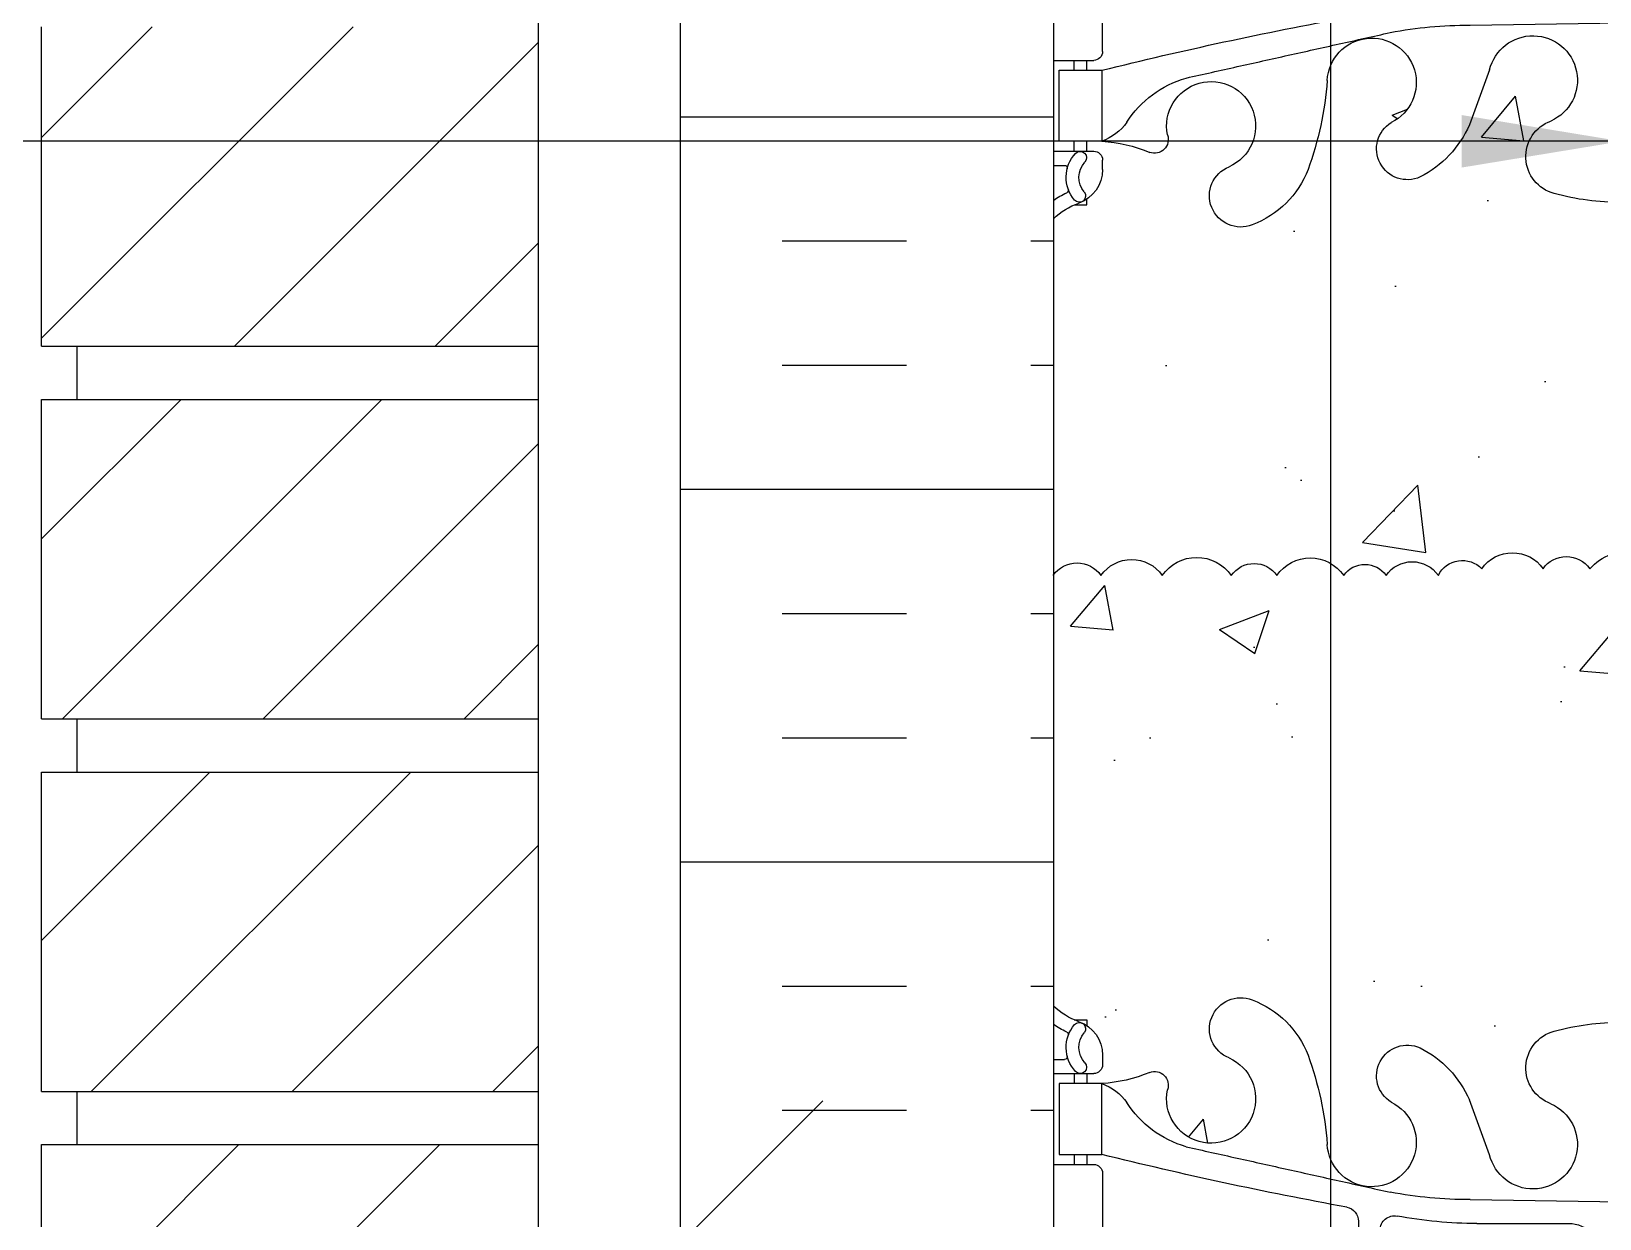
# Model space of a CAD drawing. Header units: inches. Extents: x 13.9 to 66.4, y 33.9 to 117.1.
# Drawn here: x 32.72 to 43.76, y 84.83 to 93.2 of the extents above; entities that cross this region are included whole.
import ezdxf

# ---------------------------------------------------------------- set-up
doc = ezdxf.new("R2010")
doc.units = ezdxf.units.IN
doc.header["$MEASUREMENT"] = 0
for name, color, linetype in [('HATCH', 12, 'Continuous'), ('line25', 2, 'Continuous'), ('LINE3', 3, 'Continuous'), ('LINE50', 5, 'Continuous'), ('LINE9', 9, 'Continuous'), ('TEXT', 4, 'Continuous'), ('Web_Edge', 9, 'Continuous')]:
    doc.layers.add(name, color=color, linetype=linetype)
doc.styles.add('DIM', font='romans.shx', dxfattribs={"width": 0.7})
doc.dimstyles.new('ext_12', dxfattribs={"dimscale": 12, "dimtxt": 0.09375, "dimasz": 0.09375, "dimexe": 0.09375, "dimexo": 0.0625, "dimgap": 0.0625, "dimtad": 1, "dimdec": 1, "dimzin": 3, "dimdsep": 46, "dimlunit": 4, "dimtxsty": 'DIM', "dimcen": 0.09, "dimdle": 0.09375, "dimclrt": 4, "dimadec": 0, "dimazin": 0, "dimtfac": 1, "dimtdec": 1, "dimtmove": 2, "dimatfit": 3, "dimfxl": 0, "dimfrac": 2, "dimtolj": 1, "dimtzin": 0, "dimarcsym": 0})
pattern_1 = [(50, (0, 0), (3.586300913003767, -0.3137606749129755), [0.375, -4.125]), (355, (0, 0), (-0.693756668065, 3.760960668500059), [0.3, -3.3]), (100.4514, (0.2988584, -0.0261467), (2.892546908570108, 3.447197710304768), [0.31870095, -3.50571056]), (46.18420000000001, (0, 1), (5.336205243128222, -0.8275950716450904), [0.5625, -6.1875]), (96.6356, (0.444683725, 0.931033465), (4.673313527743517, 4.870589354502209), [0.47805144, -5.258565]), (351.1842, (0, 1), (4.673309725668136, 4.870593004626623), [0.45, -4.95]), (21, (0.5, 0.75), (2.984535260592308, -2.013094453326694), [0.375, -4.125]), (326.0000000000001, (0.5, 0.75), (1.216576659607909, 3.625750225234265), [0.3, -3.3]), (71.4514, (0.748711165, 0.58224197), (4.20111314290745, 1.612652483549762), [0.31870095, -3.50571056]), (37.50000000000001, (0, 0), (0.06079927658645334, 1.664469269156557), [0, -3.26, 0, -3.35, 0, -3.3125]), (7.499999999999999, (0, 0), (1.315347687210743, 1.972058559411801), [0, -1.91, 0, -3.185, 0, -1.2625]), (327.5, (-1.115, 0), (2.669112180862045, -0.112774358671899), [0, -1.25, 0, -3.9, 0, -5.175]), (317.5, (-1.615, 0), (2.915930846711931, 0.5005249116615882), [0, -1.625, 0, -2.59, 0, -3.675])]

# ---------------------------------------------------------------- blocks, each defined once
blk = doc.blocks.new('8 web')
at = {"layer": 'Web_Edge'}
for p, q in [((-3.853997003140194, 6.86827952785336), (-3.763997003139593, 6.868279527860238)), ((-3.763997003139593, 6.868279527860238), (-3.763997003136865, 6.826553467936094)), ((3.853997003141103, 6.86827952785336), (3.763997003140503, 6.868279527860238)), ((3.763997003140503, 6.868279527860238), (3.763997003137774, 6.826553467936094)), ((-4, 6.589430316153141), (-3.922121466731369, 6.589430316153255)), ((-3.653997003120821, 6.619430316172213), (-3.653997003117183, 6.551930316156017)), ((3.653997003121731, 6.619430316172213), (3.653997003118093, 6.551930316156017)), ((4.000000000000909, 6.589430316153141), (3.922121466732278, 6.589430316153255)), ((-4, 6.489430316153232), (-3.716497003117183, 6.489430316153175)), ((-3.853997003140194, 6.489430316153118), (-3.853997003140194, 6.419430316153182)), ((-3.763997003115037, 6.489430316153118), (-3.763997003110489, 6.419430316153182)), ((4.000000000000909, 6.489430316153232), (3.716497003118093, 6.489430316153175)), ((3.763997003115946, 6.489430316153118), (3.763997003111399, 6.419430316153182)), ((3.853997003141103, 6.489430316153118), (3.853997003141103, 6.419430316153182)), ((-0.9287872035524742, 5.917309984377482), (-1.071425045731758, 6.304154840108026)), ((0.9287872035533837, 5.917309984377482), (1.071425045732667, 6.304154840108026)), ((-3.853997003140194, 5.919430316153182), (-3.853997003140194, 5.849430316153246)), ((-3.763997003076838, 5.919430316153182), (-3.763997003072291, 5.849430316153303)), ((3.763997003077748, 5.919430316153182), (3.7639970030732, 5.849430316153303)), ((3.853997003141103, 5.919430316153182), (3.853997003141103, 5.849430316153246)), ((-4, 5.849430316153189), (-3.716497003117183, 5.849430316153303)), ((-3.653997003117183, 5.786930316153303), (-3.653997003117183, 5.251930316153278)), ((3.653997003118093, 5.786930316153303), (3.653997003118093, 5.251930316153278)), ((4.000000000000909, 5.849430316153189), (3.716497003118093, 5.849430316153303)), ((-1.066614961534469, 5.601262886436416), (7.096747594914632e-06, 5.585510282198129)), ((1.066614961535379, 5.601262886436416), (-7.09674668541993e-06, 5.585510282198129)), ((-1.851942903252166, 5.449504996249573), (-1.851942903253075, 5.064741179432531)), ((-1.019280473763047, 5.433378599095079), (-0.3723991529905106, 5.433378599095079)), ((1.019280473763956, 5.433378599095079), (0.3723991529914201, 5.433378599095079)), ((1.851942903253075, 5.449504996249573), (1.851942903253985, 5.064741179432531)), ((-1.699442903252475, 5.387449452432975), (-1.699442903252475, 5.064741202313598)), ((1.699442903253384, 5.387449452432975), (1.699442903253384, 5.064741202313598)), ((-4, 5.189430316153221), (-3.716497003117183, 5.189430316153278)), ((-3.853997003140648, 5.189430316153334), (-3.853997003140648, 5.119430316153341)), ((-3.763997003029544, 5.189430316153278), (-3.763997003024997, 5.119430316153341)), ((4.000000000000909, 5.189430316153221), (3.716497003118093, 5.189430316153278)), ((3.763997003030454, 5.189430316153278), (3.763997003025906, 5.119430316153341)), ((3.853997003141558, 5.189430316153334), (3.853997003141558, 5.119430316153341)), ((-3.106272903252375, 4.963960282198059), (-1.951875255857885, 4.964741202313519)), ((-1.599442903252566, 4.964741202313576), (-0.3723991529905106, 4.964741202313519)), ((1.599442903253475, 4.964741202313576), (0.3723991529914201, 4.964741202313519)), ((3.106272903253284, 4.963960282198059), (1.951875255858795, 4.964741202313519)), ((-3.106272903252375, 4.77490035010851), (-1.951875255857885, 4.77411942999305)), ((-1.599442903252566, 4.774119429992993), (-0.3723991529905106, 4.77411942999305)), ((1.599442903253475, 4.774119429992993), (0.3723991529914201, 4.77411942999305)), ((3.106272903253284, 4.77490035010851), (1.951875255858795, 4.77411942999305)), ((-1.851942903252166, 4.289355636056996), (-1.851942903253075, 4.674119452874038)), ((-1.699442903252475, 4.351411179873594), (-1.699442903252475, 4.67411942999297)), ((1.699442903253384, 4.351411179873594), (1.699442903253384, 4.67411942999297)), ((1.851942903253075, 4.289355636056996), (1.851942903253985, 4.674119452874038)), ((-4, 4.549430316153348), (-3.716497003117183, 4.549430316153291)), ((-3.853997003140648, 4.549430316153234), (-3.853997003140648, 4.619430316153228)), ((-3.763997003029544, 4.549430316153291), (-3.763997003024997, 4.619430316153228)), ((4.000000000000909, 4.549430316153348), (3.716497003118093, 4.549430316153291)), ((3.763997003030454, 4.549430316153291), (3.763997003025906, 4.619430316153228)), ((3.853997003141558, 4.549430316153234), (3.853997003141558, 4.619430316153228)), ((-3.653997003117183, 3.951930316153266), (-3.653997003117183, 4.486930316153291)), ((3.653997003118093, 3.951930316153266), (3.653997003118093, 4.486930316153291)), ((-1.019280473763047, 4.30548203321149), (-0.3723991529905106, 4.30548203321149)), ((1.019280473763956, 4.30548203321149), (0.3723991529914201, 4.30548203321149)), ((-1.066614961534469, 4.137597745870153), (7.096747594914632e-06, 4.15335035010844)), ((1.066614961535379, 4.137597745870153), (-7.09674668541993e-06, 4.15335035010844)), ((-4, 3.88943031615338), (-3.716497003117183, 3.889430316153266)), ((-3.853997003140194, 3.819430316153387), (-3.853997003140194, 3.889430316153323)), ((-3.763997003076838, 3.819430316153387), (-3.763997003072291, 3.889430316153266)), ((4.000000000000909, 3.88943031615338), (3.716497003118093, 3.889430316153266)), ((3.763997003077748, 3.819430316153387), (3.7639970030732, 3.889430316153266)), ((3.853997003141103, 3.819430316153387), (3.853997003141103, 3.889430316153323)), ((-0.9287872035524742, 3.821550647929087), (-1.071425045731758, 3.434705792198542)), ((0.9287872035533837, 3.821550647929087), (1.071425045732667, 3.434705792198542)), ((-3.853997003140194, 3.24943031615345), (-3.853997003140194, 3.319430316153387)), ((-3.763997003115037, 3.24943031615345), (-3.763997003110489, 3.319430316153387)), ((3.763997003115946, 3.24943031615345), (3.763997003111399, 3.319430316153387)), ((3.853997003141103, 3.24943031615345), (3.853997003141103, 3.319430316153387)), ((-4, 3.249430316153337), (-3.716497003117183, 3.249430316153394)), ((4.000000000000909, 3.249430316153337), (3.716497003118093, 3.249430316153394)), ((-4, 3.149430316153428), (-3.922121466731369, 3.149430316153314)), ((-3.653997003120821, 3.119430316134356), (-3.653997003117183, 3.186930316150551)), ((3.653997003121731, 3.119430316134356), (3.653997003118093, 3.186930316150551)), ((4.000000000000909, 3.149430316153428), (3.922121466732278, 3.149430316153314)), ((-3.763997003139593, 2.87058110444633), (-3.763997003136865, 2.912307164370475)), ((3.763997003140503, 2.87058110444633), (3.763997003137774, 2.912307164370475)), ((-3.853997003140194, 2.870581104453208), (-3.763997003139593, 2.87058110444633)), ((3.853997003141103, 2.870581104453208), (3.763997003140503, 2.87058110444633)), ((-3.853997003140194, -2.870581104453095), (-3.763997003139593, -2.870581104446217)), ((-3.763997003139593, -2.870581104446217), (-3.763997003136865, -2.912307164370361)), ((3.853997003141103, -2.870581104453095), (3.763997003140503, -2.870581104446217)), ((3.763997003140503, -2.870581104446217), (3.763997003137774, -2.912307164370361)), ((-4, -3.149430316153314), (-3.922121466731369, -3.1494303161532)), ((-3.653997003120821, -3.119430316134242), (-3.653997003117183, -3.186930316150438)), ((3.653997003121731, -3.119430316134242), (3.653997003118093, -3.186930316150438)), ((4.000000000000909, -3.149430316153314), (3.922121466732278, -3.1494303161532)), ((-4, -3.249430316153223), (-3.716497003117183, -3.24943031615328)), ((-3.853997003140194, -3.249430316153337), (-3.853997003140194, -3.319430316153273)), ((-3.763997003115037, -3.249430316153337), (-3.763997003110489, -3.319430316153273)), ((4.000000000000909, -3.249430316153223), (3.716497003118093, -3.24943031615328)), ((3.763997003115946, -3.249430316153337), (3.763997003111399, -3.319430316153273)), ((3.853997003141103, -3.249430316153337), (3.853997003141103, -3.319430316153273)), ((-0.9287872035524742, -3.821550647928973), (-1.071425045731758, -3.434705792198429)), ((0.9287872035533837, -3.821550647928973), (1.071425045732667, -3.434705792198429)), ((-3.853997003140194, -3.819430316153273), (-3.853997003140194, -3.889430316153209)), ((-3.763997003076838, -3.819430316153273), (-3.763997003072291, -3.889430316153152)), ((3.763997003077748, -3.819430316153273), (3.7639970030732, -3.889430316153152)), ((3.853997003141103, -3.819430316153273), (3.853997003141103, -3.889430316153209)), ((-4, -3.889430316153266), (-3.716497003117183, -3.889430316153152)), ((-3.653997003117183, -3.951930316153152), (-3.653997003117183, -4.486930316153178)), ((3.653997003118093, -3.951930316153152), (3.653997003118093, -4.486930316153178)), ((4.000000000000909, -3.889430316153266), (3.716497003118093, -3.889430316153152)), ((-1.066614961534469, -4.137597745870039), (7.096747594914632e-06, -4.153350350108326)), ((1.066614961535379, -4.137597745870039), (-7.09674668541993e-06, -4.153350350108326)), ((-1.851942903252166, -4.289355636056882), (-1.851942903253075, -4.674119452873924)), ((-1.019280473763047, -4.305482033211376), (-0.3723991529905106, -4.305482033211376)), ((1.019280473763956, -4.305482033211376), (0.3723991529914201, -4.305482033211376)), ((1.851942903253075, -4.289355636056882), (1.851942903253985, -4.674119452873924)), ((-1.699442903252475, -4.35141117987348), (-1.699442903252475, -4.674119429992857)), ((1.699442903253384, -4.35141117987348), (1.699442903253384, -4.674119429992857)), ((-4, -4.549430316153234), (-3.716497003117183, -4.549430316153178)), ((-3.853997003140648, -4.549430316153121), (-3.853997003140648, -4.619430316153114)), ((-3.763997003029544, -4.549430316153178), (-3.763997003024997, -4.619430316153114)), ((4.000000000000909, -4.549430316153234), (3.716497003118093, -4.549430316153178)), ((3.763997003030454, -4.549430316153178), (3.763997003025906, -4.619430316153114)), ((3.853997003141558, -4.549430316153121), (3.853997003141558, -4.619430316153114)), ((-3.106272903252375, -4.774900350108396), (-1.951875255857885, -4.774119429992936)), ((-1.599442903252566, -4.774119429992879), (-0.3723991529905106, -4.774119429992936)), ((1.599442903253475, -4.774119429992879), (0.3723991529914201, -4.774119429992936)), ((3.106272903253284, -4.774900350108396), (1.951875255858795, -4.774119429992936)), ((-3.106272903252375, -4.963960282197945), (-1.951875255857885, -4.964741202313405)), ((-1.599442903252566, -4.964741202313462), (-0.3723991529905106, -4.964741202313405)), ((1.599442903253475, -4.964741202313462), (0.3723991529914201, -4.964741202313405)), ((3.106272903253284, -4.963960282197945), (1.951875255858795, -4.964741202313405)), ((-1.851942903252166, -5.449504996249459), (-1.851942903253075, -5.064741179432417)), ((-1.699442903252475, -5.387449452432861), (-1.699442903252475, -5.064741202313485)), ((1.699442903253384, -5.387449452432861), (1.699442903253384, -5.064741202313485)), ((1.851942903253075, -5.449504996249459), (1.851942903253985, -5.064741179432417)), ((-4, -5.189430316153107), (-3.716497003117183, -5.189430316153164)), ((-3.853997003140648, -5.189430316153221), (-3.853997003140648, -5.119430316153228)), ((-3.763997003029544, -5.189430316153164), (-3.763997003024997, -5.119430316153228)), ((4.000000000000909, -5.189430316153107), (3.716497003118093, -5.189430316153164)), ((3.763997003030454, -5.189430316153164), (3.763997003025906, -5.119430316153228)), ((3.853997003141558, -5.189430316153221), (3.853997003141558, -5.119430316153228)), ((-3.653997003117183, -5.786930316153189), (-3.653997003117183, -5.251930316153164)), ((3.653997003118093, -5.786930316153189), (3.653997003118093, -5.251930316153164)), ((-1.019280473763047, -5.433378599094965), (-0.3723991529905106, -5.433378599094965)), ((1.019280473763956, -5.433378599094965), (0.3723991529914201, -5.433378599094965)), ((-1.066614961534469, -5.601262886436302), (7.096747594914632e-06, -5.585510282198015)), ((1.066614961535379, -5.601262886436302), (-7.09674668541993e-06, -5.585510282198015)), ((-4, -5.849430316153075), (-3.716497003117183, -5.849430316153189)), ((-3.853997003140194, -5.919430316153068), (-3.853997003140194, -5.849430316153132)), ((-3.763997003076838, -5.919430316153068), (-3.763997003072291, -5.849430316153189)), ((4.000000000000909, -5.849430316153075), (3.716497003118093, -5.849430316153189)), ((3.763997003077748, -5.919430316153068), (3.7639970030732, -5.849430316153189)), ((3.853997003141103, -5.919430316153068), (3.853997003141103, -5.849430316153132)), ((-0.9287872035524742, -5.917309984377368), (-1.071425045731758, -6.304154840107913)), ((0.9287872035533837, -5.917309984377368), (1.071425045732667, -6.304154840107913)), ((-4, -6.489430316153118), (-3.716497003117183, -6.489430316153062)), ((-3.853997003140194, -6.489430316153005), (-3.853997003140194, -6.419430316153068)), ((-3.763997003115037, -6.489430316153005), (-3.763997003110489, -6.419430316153068)), ((4.000000000000909, -6.489430316153118), (3.716497003118093, -6.489430316153062)), ((3.763997003115946, -6.489430316153005), (3.763997003111399, -6.419430316153068)), ((3.853997003141103, -6.489430316153005), (3.853997003141103, -6.419430316153068)), ((-4, -6.589430316153027), (-3.922121466731369, -6.589430316153141)), ((-3.653997003120821, -6.6194303161721), (-3.653997003117183, -6.551930316155904)), ((3.653997003121731, -6.6194303161721), (3.653997003118093, -6.551930316155904)), ((4.000000000000909, -6.589430316153027), (3.922121466732278, -6.589430316153141)), ((-3.763997003139593, -6.868279527860125), (-3.763997003136865, -6.82655346793598)), ((3.763997003140503, -6.868279527860125), (3.763997003137774, -6.82655346793598)), ((-3.853997003140194, -6.868279527853247), (-3.763997003139593, -6.868279527860125)), ((3.853997003141103, -6.868279527853247), (3.763997003140503, -6.868279527860125))]:
    blk.add_line(p, q, dxfattribs=at)
for points in [[(-3.958997003125205, 5.919430316153182), (-3.658997003125023, 5.919430316153182), (-3.658997003125023, 6.419430316153182), (-3.958997003125205, 6.419430316153182)], [(3.958997003126115, 5.919430316153182), (3.658997003125933, 5.919430316153182), (3.658997003125933, 6.419430316153182), (3.958997003126115, 6.419430316153182)], [(-3.958997003125205, 3.819430316153387), (-3.658997003125023, 3.819430316153387), (-3.658997003125023, 3.319430316153387), (-3.958997003125205, 3.319430316153387)], [(3.958997003126115, 3.819430316153387), (3.658997003125933, 3.819430316153387), (3.658997003125933, 3.319430316153387), (3.958997003126115, 3.319430316153387)], [(-3.958997003125205, -3.819430316153273), (-3.658997003125023, -3.819430316153273), (-3.658997003125023, -3.319430316153273), (-3.958997003125205, -3.319430316153273)], [(3.958997003126115, -3.819430316153273), (3.658997003125933, -3.819430316153273), (3.658997003125933, -3.319430316153273), (3.958997003126115, -3.319430316153273)], [(-3.958997003125205, -5.919430316153068), (-3.658997003125023, -5.919430316153068), (-3.658997003125023, -6.419430316153068), (-3.958997003125205, -6.419430316153068)], [(3.958997003126115, -5.919430316153068), (3.658997003125933, -5.919430316153068), (3.658997003125933, -6.419430316153068), (3.958997003126115, -6.419430316153068)]]:
    blk.add_lwpolyline(points, close=True, dxfattribs=at)
for points in [[(-3.658997003039985, 4.869430316153341), (-3.658997003039985, 5.119430316153341), (-3.958997003040167, 5.119430316153341), (-3.958997003040167, 4.869430316153341)], [(3.658997003040895, 4.869430316153341), (3.658997003040895, 5.119430316153341), (3.958997003041077, 5.119430316153341), (3.958997003041077, 4.869430316153341)], [(-3.658997003039985, 4.869430316153228), (-3.658997003039985, 4.619430316153228), (-3.958997003040167, 4.619430316153228), (-3.958997003040167, 4.869430316153228)], [(3.658997003040895, 4.869430316153228), (3.658997003040895, 4.619430316153228), (3.958997003041077, 4.619430316153228), (3.958997003041077, 4.869430316153228)], [(-3.658997003039985, -4.869430316153114), (-3.658997003039985, -4.619430316153114), (-3.958997003040167, -4.619430316153114), (-3.958997003040167, -4.869430316153114)], [(3.658997003040895, -4.869430316153114), (3.658997003040895, -4.619430316153114), (3.958997003041077, -4.619430316153114), (3.958997003041077, -4.869430316153114)], [(-3.658997003039985, -4.869430316153228), (-3.658997003039985, -5.119430316153228), (-3.958997003040167, -5.119430316153228), (-3.958997003040167, -4.869430316153228)], [(3.658997003040895, -4.869430316153228), (3.658997003040895, -5.119430316153228), (3.958997003041077, -5.119430316153228), (3.958997003041077, -4.869430316153228)]]:
    blk.add_lwpolyline(points, dxfattribs=at)
for centre, radius, start, end in [((-3.653997003110817, 7.326537097336143), 0.5, 226.210888829619, 250.5287793646984), ((-2.681421366221457, 6.803745996483656), 0.22, 68.19625201055833, 248.1962520105583), ((-2.838670691485731, 6.374948915972766), 0.6766585701930063, 21.12389215302154, 69.31974716749635), ((2.838670691486641, 6.374948915972766), 0.6766585701930063, 110.6802528325037, 158.8761078469785), ((2.681421366222366, 6.803745996483656), 0.22, 291.8037479894417, 111.8037479894417), ((3.653997003111726, 7.326537097336143), 0.5, 289.4712206353016, 313.7891111703809), ((-3.81805596572076, 6.804886415825138), 0.04500919725254051, 321.4480006460014, 139.1878992020099), ((-3.903997003120821, 6.619430316153171), 0.25, 4.360973023723161e-09, 70.52877936469841), ((-0.01154364793273999, 5.096020558612508), 1.754017427683611, 89.62291875159406, 105.2918337453967), ((0.01154364793364948, 5.096020558612508), 1.754017427683611, 74.70816625460336, 90.37708124840593), ((3.903997003121731, 6.619430316153171), 0.25, 109.4712206353016, 179.999999995639), ((3.818055965721669, 6.804886415825138), 0.04500919725254051, 40.8121007979901, 218.5519993539986), ((-3.653997003110817, 7.326537097336143), 0.6, 234.7832160478548, 245.074770714525), ((-3.660289594665755, 6.673989722486283), 0.25, 140.1145119962654, 222.4608678427918), ((-3.916079213669946, 6.763519488625207), 0.02103171283708721, 343.464004044617, 63.99572765969176), ((-3.660289594665755, 6.673989722486283), 0.16, 140.0000771989565, 222.4608678427526), ((-0.4057264091229627, 6.528802424740149), 0.2680134754942133, 104.7891923591787, 250.0337521459179), ((0.4057264091238721, 6.528802424740149), 0.2680134754942133, 289.9662478540821, 75.21080764082132), ((3.660289594666665, 6.673989722486283), 0.16, 317.5391321572474, 39.99992280104347), ((3.660289594666665, 6.673989722486283), 0.25, 317.5391321572082, 39.88548800373463), ((3.916079213670855, 6.763519488625207), 0.02103171283708721, 116.0042723403082, 196.535995955383), ((3.653997003111726, 7.326537097336143), 0.6, 294.9252292854749, 305.2167839521452), ((-1.507386690568637, 6.472966012446022), 0.2173766041081271, 65.52643918041878, 238.5370110159671), ((-1.758136778094013, 6.002798762380849), 0.7499256556133269, 23.69375288972423, 62.97047426079738), ((1.758136778094922, 6.002798762380849), 0.7499256556133269, 117.0295257392026, 156.3062471102758), ((1.507386690569547, 6.472966012446022), 0.2173766041081271, 301.4629889840329, 114.4735608195812), ((-3.921917470907829, 6.609012775359531), 0.01958352171754351, 269.4031558122728, 15.49009993730635), ((-3.811526004136795, 6.535596989836279), 0.04500000000006049, 222.4608678430199, 42.46086784271334), ((-3.716497003117183, 6.551930316153175), 0.0625, 270, 2.605510395054913e-09), ((-2.889701643524404, 6.312634391350457), 0.3135313569610182, 168.5886214204465, 66.19163366381188), ((-4.429612482915672, 5.809951244737022), 2.364765241385946, 4.389472792842292, 20.00150772147328), ((4.429612482916582, 5.809951244737022), 2.364765241385946, 159.9984922785267, 175.6105272071577), ((2.889701643525314, 6.312634391350457), 0.3135313569610182, 113.8083663361881, 11.4113785795535), ((3.716497003118093, 6.551930316153175), 0.0625, 179.9999999973945, 270), ((3.811526004137704, 6.535596989836279), 0.04500000000006049, 137.5391321572867, 317.5391321569801), ((3.921917470908738, 6.609012775359531), 0.01958352171754351, 164.5099000626936, 270.5968441877272), ((-3.713864132316303, 7.415209276080191), 0.9972893957618358, 273.1537916446707, 293.1467017239318), ((-3.781405654282935, 6.076826453632918), 0.3638149041640656, 34.97751374817536, 70.33874127345712), ((-3.288059020926084, 6.407518382645833), 0.0967706443678472, 340.155129330284, 110.4330670055228), ((3.288059020926994, 6.407518382645833), 0.0967706443678472, 69.56693299447723, 199.844870669716), ((3.713864132317212, 7.415209276080191), 0.9972893957618358, 246.8532982760683, 266.8462083553292), ((3.781405654283844, 6.076826453632918), 0.3638149041640656, 109.6612587265429, 145.0224862518246), ((-2.858286758964823, 6.688056504967449), 0.7434990637615071, 212.7919165278158, 253.8107114574971), ((-1.758609464946403, 6.005905066990692), 0.3135313569610182, 182.735710410989, 63.93482587795434), ((-0.6238100306209162, 5.990048115977174), 0.3135313569610182, 193.4146339816162, 66.19163366381188), ((0.6238100306218257, 5.990048115977174), 0.3135313569610182, 113.8083663361881, 346.5853660183838), ((1.758609464947313, 6.005905066990692), 0.3135313569610182, 116.0651741220457, 357.264289589011), ((2.858286758965733, 6.688056504967449), 0.7434990637615071, 286.1892885425029, 327.2080834721843), ((3.149606643356947, 33.3398003058673), 28.25303123538609, 256.0552188302859, 259.6343408131778), ((-3.149606643356037, 33.3398003058673), 28.25303123538609, 280.3656591868222, 283.9447811697141), ((-3.716497003117183, 5.786930316153303), 0.0625, 0, 90.00000000002606), ((3.716497003118093, 5.786930316153303), 0.0625, 89.99999999997395, 180), ((-1.071795055228449, 8.585185089815468), 2.983926699701089, 259.2546164297388, 270.0994654645017), ((1.071795055229359, 8.585185089815468), 2.983926699701089, 269.9005345354983, 280.7453835702613), ((-1.95194290325253, 5.449504996249857), 0.1, 359.9999999998371, 79.63434081307176), ((1.951942903253439, 5.449504996249857), 0.1, 100.3656591869282, 180.0000000001629), ((-1.599442903252566, 5.387449452432975), 0.1, 79.25461642981799, 180), ((-1.024460567457027, 8.41730080247413), 2.983926699701089, 259.2546164297388, 270.0994654645017), ((-0.3723991529905106, 5.199059900704299), 0.2343186983907799, 270, 90), ((0.3723991529914201, 5.199059900704299), 0.2343186983907799, 90, 270), ((1.024460567457936, 8.41730080247413), 2.983926699701089, 269.9005345354983, 280.7453835702613), ((1.599442903253475, 5.387449452432975), 0.1, 0, 100.745383570182), ((-3.716497003117183, 5.251930316153278), 0.0625, 270.000000000026, 0), ((3.716497003118093, 5.251930316153278), 0.0625, 180, 269.9999999999739), ((-3.663119758126868, 4.900746656763886), 0.218722518258797, 60.49374658855962, 88.91995365505842), ((-3.021401017361313, 6.120593489195755), 1.159742907951804, 242.5843952407368, 265.8032493073773), ((3.021401017362223, 6.120593489195755), 1.159742907951804, 274.1967506926227, 297.4156047592632), ((3.663119758127777, 4.900746656763886), 0.218722518258797, 91.08004634494158, 119.5062534114404), ((-1.951942903252984, 5.064741179432644), 0.1, 270.0387591052462, 359.9999999999251), ((-1.599442903252566, 5.064741202313598), 0.1, 180, 270), ((1.599442903253475, 5.064741202313598), 0.1, 270, 0), ((1.951942903253894, 5.064741179432644), 0.1, 180.0000000000749, 269.9612408947538), ((-3.021401017361313, 3.618267143110813), 1.159742907951804, 94.19675069262267, 117.4156047592631), ((-1.951942903252984, 4.674119452873924), 0.1, 7.490842385782874e-11, 89.96124089475377), ((-1.599442903252566, 4.67411942999297), 0.1, 90, 180), ((-0.3723991529905106, 4.53980073160227), 0.2343186983907799, 270, 90), ((0.3723991529914201, 4.53980073160227), 0.2343186983907799, 90, 270), ((1.599442903253475, 4.67411942999297), 0.1, 0, 90), ((1.951942903253894, 4.674119452873924), 0.1, 90.03875910524623, 179.9999999999251), ((3.021401017362223, 3.618267143110813), 1.159742907951804, 62.58439524073683, 85.80324930737731), ((-3.663119758126868, 4.838113975542683), 0.218722518258797, 271.0800463449416, 299.5062534114404), ((3.663119758127777, 4.838113975542683), 0.218722518258797, 240.4937465885596, 268.9199536550584), ((-3.716497003117183, 4.486930316153291), 0.0625, 0, 89.99999999997395), ((3.716497003118093, 4.486930316153291), 0.0625, 90.00000000002606, 180), ((-1.599442903252566, 4.351411179873594), 0.1, 180, 280.7453835701821), ((1.599442903253475, 4.351411179873594), 0.1, 259.254616429818, 0), ((-1.95194290325253, 4.289355636056712), 0.1, 280.3656591869283, 1.628443996909321e-10), ((-1.024460567457027, 1.321559829832438), 2.983926699701089, 89.90053453549825, 100.7453835702613), ((1.024460567457936, 1.321559829832438), 2.983926699701089, 79.25461642973876, 90.09946546450175), ((1.951942903253439, 4.289355636056712), 0.1, 179.9999999998372, 259.6343408130717), ((3.149606643356947, -23.60093967356073), 28.25303123538609, 100.3656591868222, 103.9447811697141), ((-1.071795055228449, 1.153675542491101), 2.983926699701089, 89.90053453549825, 100.7453835702613), ((1.071795055229359, 1.153675542491101), 2.983926699701089, 79.25461642973876, 90.09946546450175), ((-3.149606643356037, -23.60093967356073), 28.25303123538609, 76.0552188302859, 79.6343408131778), ((-1.758609464946403, 3.732955565315876), 0.3135313569610182, 296.0651741220457, 177.2642895890109), ((-0.6238100306209162, 3.748812516329394), 0.3135313569610182, 293.8083663361881, 166.5853660183839), ((0.6238100306218257, 3.748812516329394), 0.3135313569610182, 13.41463398161616, 246.1916336638118), ((1.758609464947313, 3.732955565315876), 0.3135313569610182, 2.735710410989059, 243.9348258779544), ((-3.716497003117183, 3.951930316153266), 0.0625, 269.9999999999739, 0), ((3.716497003118093, 3.951930316153266), 0.0625, 180, 270.000000000026), ((-2.858286758964823, 3.05080412733912), 0.7434990637615071, 106.1892885425029, 147.2080834721842), ((2.858286758965733, 3.05080412733912), 0.7434990637615071, 32.79191652781575, 73.81071145749713), ((-2.889701643524404, 3.426226240956112), 0.3135313569610182, 293.8083663361881, 191.4113785795535), ((-4.429612482915672, 3.928909387569547), 2.364765241385946, 339.9984922785267, 355.6105272071577), ((4.429612482916582, 3.928909387569547), 2.364765241385946, 184.3894727928423, 200.0015077214733), ((2.889701643525314, 3.426226240956112), 0.3135313569610182, 348.5886214204465, 246.1916336638118), ((-3.781405654282935, 3.66203417867365), 0.3638149041640656, 289.6612587265429, 325.0224862518247), ((-1.507386690568637, 3.265894619860546), 0.2173766041081271, 121.4629889840329, 294.4735608195812), ((-1.758136778094013, 3.73606186992572), 0.7499256556133269, 297.0295257392026, 336.3062471102758), ((-0.4057264091229627, 3.210058207566419), 0.2680134754942133, 109.9662478540821, 255.2108076408213), ((0.4057264091238721, 3.210058207566419), 0.2680134754942133, 284.7891923591787, 70.03375214591796), ((1.758136778094922, 3.73606186992572), 0.7499256556133269, 203.6937528897242, 242.9704742607974), ((1.507386690569547, 3.265894619860546), 0.2173766041081271, 245.5264391804187, 58.5370110159671), ((3.781405654283844, 3.66203417867365), 0.3638149041640656, 214.9775137481754, 250.3387412734571), ((-3.713864132316303, 2.323651356226378), 0.9972893957618358, 66.85329827606827, 86.84620835532922), ((-3.288059020926084, 3.331342249660736), 0.0967706443678472, 249.5669329944772, 19.84487066971599), ((3.288059020926994, 3.331342249660736), 0.0967706443678472, 160.155129330284, 290.4330670055227), ((3.713864132317212, 2.323651356226378), 0.9972893957618358, 93.15379164467078, 113.1467017239317), ((-3.660289594665755, 3.064870909820286), 0.25, 137.5391321572082, 219.8854880037346), ((-3.811526004136795, 3.20326364247029), 0.04500000000006049, 317.5391321572866, 137.5391321569802), ((-3.716497003117183, 3.186930316153394), 0.0625, 359.9999999973945, 90), ((3.716497003118093, 3.186930316153394), 0.0625, 90, 180.0000000026055), ((3.811526004137704, 3.20326364247029), 0.04500000000006049, 42.46086784301984, 222.4608678427133), ((3.660289594666665, 3.064870909820286), 0.25, 320.1145119962654, 42.46086784279177), ((-3.921917470907829, 3.129847856947038), 0.01958352171754351, 344.5099000626936, 90.59684418772727), ((-3.903997003120821, 3.119430316153398), 0.25, 289.4712206353016, 359.999999995639), ((-3.660289594665755, 3.064870909820286), 0.16, 137.5391321572475, 219.9999228010435), ((-2.681421366221457, 2.935114635822913), 0.22, 111.8037479894417, 291.8037479894417), ((-2.838670691485731, 3.363911716333803), 0.6766585701930063, 290.6802528325036, 338.8761078469785), ((2.838670691486641, 3.363911716333803), 0.6766585701930063, 201.1238921530215, 249.3197471674964), ((2.681421366222366, 2.935114635822913), 0.22, 248.1962520105583, 68.19625201055833), ((3.903997003121731, 3.119430316153398), 0.25, 180.000000004361, 250.5287793646984), ((3.660289594666665, 3.064870909820286), 0.16, 320.0000771989565, 42.46086784275256), ((3.921917470908738, 3.129847856947038), 0.01958352171754351, 89.40315581227276, 195.4900999373064), ((-3.653997003110817, 2.412323534970426), 0.6, 114.9252292854749, 125.2167839521452), ((-3.653997003110817, 2.412323534970426), 0.5, 109.4712206353016, 133.7891111703809), ((-3.916079213669946, 2.975341143681362), 0.02103171283708721, 296.0042723403083, 16.535995955383), ((-3.81805596572076, 2.933974216481431), 0.04500919725254051, 220.8121007979901, 38.55199935399858), ((-0.01154364793273999, 4.64284007369406), 1.754017427683611, 254.7081662546034, 270.3770812484059), ((0.01154364793364948, 4.64284007369406), 1.754017427683611, 269.6229187515941, 285.2918337453966), ((3.818055965721669, 2.933974216481431), 0.04500919725254051, 141.4480006460014, 319.1878992020099), ((3.653997003111726, 2.412323534970426), 0.5, 46.21088882961905, 70.52877936469841), ((3.916079213670855, 2.975341143681362), 0.02103171283708721, 163.464004044617, 243.9957276596917), ((3.653997003111726, 2.412323534970426), 0.6, 54.78321604785479, 65.07477071452507), ((-2.681421366221457, -2.935114635822799), 0.22, 68.19625201055833, 248.1962520105583), ((-2.838670691485731, -3.363911716333689), 0.6766585701930063, 21.12389215302154, 69.31974716749635), ((2.838670691486641, -3.363911716333689), 0.6766585701930063, 110.6802528325037, 158.8761078469785), ((2.681421366222366, -2.935114635822799), 0.22, 291.8037479894417, 111.8037479894417), ((-3.653997003110817, -2.412323534970312), 0.5, 226.210888829619, 250.5287793646984), ((3.653997003111726, -2.412323534970312), 0.5, 289.4712206353016, 313.7891111703809), ((-3.653997003110817, -2.412323534970312), 0.6, 234.7832160478548, 245.074770714525), ((-3.660289594665755, -3.064870909820172), 0.25, 140.1145119962654, 222.4608678427918), ((-3.916079213669946, -2.975341143681248), 0.02103171283708721, 343.464004044617, 63.99572765969176), ((-3.81805596572076, -2.933974216481317), 0.04500919725254051, 321.4480006460014, 139.1878992020099), ((-3.903997003120821, -3.119430316153284), 0.25, 4.360973023723161e-09, 70.52877936469841), ((-3.660289594665755, -3.064870909820172), 0.16, 140.0000771989565, 222.4608678427526), ((-0.4057264091229627, -3.210058207566306), 0.2680134754942133, 104.7891923591787, 250.0337521459179), ((-0.01154364793273999, -4.642840073693947), 1.754017427683611, 89.62291875159406, 105.2918337453967), ((0.01154364793364948, -4.642840073693947), 1.754017427683611, 74.70816625460336, 90.37708124840593), ((0.4057264091238721, -3.210058207566306), 0.2680134754942133, 289.9662478540821, 75.21080764082132), ((3.903997003121731, -3.119430316153284), 0.25, 109.4712206353016, 179.999999995639), ((3.818055965721669, -2.933974216481317), 0.04500919725254051, 40.8121007979901, 218.5519993539986), ((3.660289594666665, -3.064870909820172), 0.16, 317.5391321572474, 39.99992280104347), ((3.660289594666665, -3.064870909820172), 0.25, 317.5391321572082, 39.88548800373463), ((3.916079213670855, -2.975341143681248), 0.02103171283708721, 116.0042723403082, 196.535995955383), ((3.653997003111726, -2.412323534970312), 0.6, 294.9252292854749, 305.2167839521452), ((-1.507386690568637, -3.265894619860433), 0.2173766041081271, 65.52643918041878, 238.5370110159671), ((-1.758136778094013, -3.736061869925607), 0.7499256556133269, 23.69375288972423, 62.97047426079738), ((1.758136778094922, -3.736061869925607), 0.7499256556133269, 117.0295257392026, 156.3062471102758), ((1.507386690569547, -3.265894619860433), 0.2173766041081271, 301.4629889840329, 114.4735608195812), ((-3.921917470907829, -3.129847856946924), 0.01958352171754351, 269.4031558122728, 15.49009993730635), ((-3.811526004136795, -3.203263642470176), 0.04500000000006049, 222.4608678430199, 42.46086784271334), ((-3.716497003117183, -3.18693031615328), 0.0625, 270, 2.605510395054913e-09), ((-2.889701643524404, -3.426226240955998), 0.3135313569610182, 168.5886214204465, 66.19163366381188), ((-4.429612482915672, -3.928909387569433), 2.364765241385946, 4.389472792842292, 20.00150772147328), ((4.429612482916582, -3.928909387569433), 2.364765241385946, 159.9984922785267, 175.6105272071577), ((2.889701643525314, -3.426226240955998), 0.3135313569610182, 113.8083663361881, 11.4113785795535), ((3.716497003118093, -3.18693031615328), 0.0625, 179.9999999973945, 270), ((3.811526004137704, -3.203263642470176), 0.04500000000006049, 137.5391321572867, 317.5391321569801), ((3.921917470908738, -3.129847856946924), 0.01958352171754351, 164.5099000626936, 270.5968441877272), ((-3.713864132316303, -2.323651356226264), 0.9972893957618358, 273.1537916446707, 293.1467017239318), ((-3.288059020926084, -3.331342249660622), 0.0967706443678472, 340.155129330284, 110.4330670055228), ((3.288059020926994, -3.331342249660622), 0.0967706443678472, 69.56693299447723, 199.844870669716), ((3.713864132317212, -2.323651356226264), 0.9972893957618358, 246.8532982760683, 266.8462083553292), ((-3.781405654282935, -3.662034178673537), 0.3638149041640656, 34.97751374817536, 70.33874127345712), ((3.781405654283844, -3.662034178673537), 0.3638149041640656, 109.6612587265429, 145.0224862518246), ((-2.858286758964823, -3.050804127339006), 0.7434990637615071, 212.7919165278158, 253.8107114574971), ((-1.758609464946403, -3.732955565315763), 0.3135313569610182, 182.735710410989, 63.93482587795434), ((-0.6238100306209162, -3.748812516329281), 0.3135313569610182, 193.4146339816162, 66.19163366381188), ((0.6238100306218257, -3.748812516329281), 0.3135313569610182, 113.8083663361881, 346.5853660183838), ((1.758609464947313, -3.732955565315763), 0.3135313569610182, 116.0651741220457, 357.264289589011), ((2.858286758965733, -3.050804127339006), 0.7434990637615071, 286.1892885425029, 327.2080834721843), ((3.149606643356947, 23.60093967356084), 28.25303123538609, 256.0552188302859, 259.6343408131778), ((-3.149606643356037, 23.60093967356084), 28.25303123538609, 280.3656591868222, 283.9447811697141), ((-3.716497003117183, -3.951930316153152), 0.0625, 0, 90.00000000002606), ((3.716497003118093, -3.951930316153152), 0.0625, 89.99999999997395, 180), ((-1.071795055228449, -1.153675542490987), 2.983926699701089, 259.2546164297388, 270.0994654645017), ((1.071795055229359, -1.153675542490987), 2.983926699701089, 269.9005345354983, 280.7453835702613), ((-1.95194290325253, -4.289355636056598), 0.1, 359.9999999998371, 79.63434081307176), ((1.951942903253439, -4.289355636056598), 0.1, 100.3656591869282, 180.0000000001629), ((-1.599442903252566, -4.35141117987348), 0.1, 79.25461642981799, 180), ((-1.024460567457027, -1.321559829832324), 2.983926699701089, 259.2546164297388, 270.0994654645017), ((-0.3723991529905106, -4.539800731602156), 0.2343186983907799, 270, 90), ((0.3723991529914201, -4.539800731602156), 0.2343186983907799, 90, 270), ((1.024460567457936, -1.321559829832324), 2.983926699701089, 269.9005345354983, 280.7453835702613), ((1.599442903253475, -4.35141117987348), 0.1, 0, 100.745383570182), ((-3.716497003117183, -4.486930316153178), 0.0625, 270.000000000026, 0), ((3.716497003118093, -4.486930316153178), 0.0625, 180, 269.9999999999739), ((-3.663119758126868, -4.838113975542569), 0.218722518258797, 60.49374658855962, 88.91995365505842), ((3.663119758127777, -4.838113975542569), 0.218722518258797, 91.08004634494158, 119.5062534114404), ((-3.021401017361313, -3.6182671431107), 1.159742907951804, 242.5843952407368, 265.8032493073773), ((-1.951942903252984, -4.674119452873811), 0.1, 270.0387591052462, 359.9999999999251), ((-1.599442903252566, -4.674119429992857), 0.1, 180, 270), ((1.599442903253475, -4.674119429992857), 0.1, 270, 0), ((1.951942903253894, -4.674119452873811), 0.1, 180.0000000000749, 269.9612408947538), ((3.021401017362223, -3.6182671431107), 1.159742907951804, 274.1967506926227, 297.4156047592632), ((-3.021401017361313, -6.120593489195642), 1.159742907951804, 94.19675069262267, 117.4156047592631), ((-1.951942903252984, -5.064741179432531), 0.1, 7.490842385782874e-11, 89.96124089475377), ((-1.599442903252566, -5.064741202313485), 0.1, 90, 180), ((-0.3723991529905106, -5.199059900704185), 0.2343186983907799, 270, 90), ((0.3723991529914201, -5.199059900704185), 0.2343186983907799, 90, 270), ((1.599442903253475, -5.064741202313485), 0.1, 0, 90), ((1.951942903253894, -5.064741179432531), 0.1, 90.03875910524623, 179.9999999999251), ((3.021401017362223, -6.120593489195642), 1.159742907951804, 62.58439524073683, 85.80324930737731), ((-3.716497003117183, -5.251930316153164), 0.0625, 0, 89.99999999997395), ((-3.663119758126868, -4.900746656763772), 0.218722518258797, 271.0800463449416, 299.5062534114404), ((3.663119758127777, -4.900746656763772), 0.218722518258797, 240.4937465885596, 268.9199536550584), ((3.716497003118093, -5.251930316153164), 0.0625, 90.00000000002606, 180), ((-1.599442903252566, -5.387449452432861), 0.1, 180, 280.7453835701821), ((1.599442903253475, -5.387449452432861), 0.1, 259.254616429818, 0), ((-1.95194290325253, -5.449504996249743), 0.1, 280.3656591869283, 1.628443996909321e-10), ((-1.024460567457027, -8.417300802474017), 2.983926699701089, 89.90053453549825, 100.7453835702613), ((1.024460567457936, -8.417300802474017), 2.983926699701089, 79.25461642973876, 90.09946546450175), ((1.951942903253439, -5.449504996249743), 0.1, 179.9999999998372, 259.6343408130717), ((3.149606643356947, -33.33980030586719), 28.25303123538609, 100.3656591868222, 103.9447811697141), ((-1.071795055228449, -8.585185089815354), 2.983926699701089, 89.90053453549825, 100.7453835702613), ((1.071795055229359, -8.585185089815354), 2.983926699701089, 79.25461642973876, 90.09946546450175), ((-3.149606643356037, -33.33980030586719), 28.25303123538609, 76.0552188302859, 79.6343408131778), ((-1.758609464946403, -6.005905066990579), 0.3135313569610182, 296.0651741220457, 177.2642895890109), ((-0.6238100306209162, -5.990048115977061), 0.3135313569610182, 293.8083663361881, 166.5853660183839), ((0.6238100306218257, -5.990048115977061), 0.3135313569610182, 13.41463398161616, 246.1916336638118), ((1.758609464947313, -6.005905066990579), 0.3135313569610182, 2.735710410989059, 243.9348258779544), ((-3.716497003117183, -5.786930316153189), 0.0625, 269.9999999999739, 0), ((3.716497003118093, -5.786930316153189), 0.0625, 180, 270.000000000026), ((-2.858286758964823, -6.688056504967335), 0.7434990637615071, 106.1892885425029, 147.2080834721842), ((-2.889701643524404, -6.312634391350343), 0.3135313569610182, 293.8083663361881, 191.4113785795535), ((-4.429612482915672, -5.809951244736908), 2.364765241385946, 339.9984922785267, 355.6105272071577), ((4.429612482916582, -5.809951244736908), 2.364765241385946, 184.3894727928423, 200.0015077214733), ((2.889701643525314, -6.312634391350343), 0.3135313569610182, 348.5886214204465, 246.1916336638118), ((2.858286758965733, -6.688056504967335), 0.7434990637615071, 32.79191652781575, 73.81071145749713), ((-3.781405654282935, -6.076826453632805), 0.3638149041640656, 289.6612587265429, 325.0224862518247), ((-1.507386690568637, -6.472966012445909), 0.2173766041081271, 121.4629889840329, 294.4735608195812), ((-0.4057264091229627, -6.528802424740036), 0.2680134754942133, 109.9662478540821, 255.2108076408213), ((0.4057264091238721, -6.528802424740036), 0.2680134754942133, 284.7891923591787, 70.03375214591796), ((1.507386690569547, -6.472966012445909), 0.2173766041081271, 245.5264391804187, 58.5370110159671), ((3.781405654283844, -6.076826453632805), 0.3638149041640656, 214.9775137481754, 250.3387412734571), ((-3.288059020926084, -6.407518382645719), 0.0967706443678472, 249.5669329944772, 19.84487066971599), ((-1.758136778094013, -6.002798762380735), 0.7499256556133269, 297.0295257392026, 336.3062471102758), ((1.758136778094922, -6.002798762380735), 0.7499256556133269, 203.6937528897242, 242.9704742607974), ((3.288059020926994, -6.407518382645719), 0.0967706443678472, 160.155129330284, 290.4330670055227), ((-3.660289594665755, -6.673989722486169), 0.25, 137.5391321572082, 219.8854880037346), ((-3.811526004136795, -6.535596989836165), 0.04500000000006049, 317.5391321572866, 137.5391321569802), ((-3.716497003117183, -6.551930316153062), 0.0625, 359.9999999973945, 90), ((-3.713864132316303, -7.415209276080077), 0.9972893957618358, 66.85329827606827, 86.84620835532922), ((3.713864132317212, -7.415209276080077), 0.9972893957618358, 93.15379164467078, 113.1467017239317), ((3.716497003118093, -6.551930316153062), 0.0625, 90, 180.0000000026055), ((3.811526004137704, -6.535596989836165), 0.04500000000006049, 42.46086784301984, 222.4608678427133), ((3.660289594666665, -6.673989722486169), 0.25, 320.1145119962654, 42.46086784279177), ((-3.921917470907829, -6.609012775359417), 0.01958352171754351, 344.5099000626936, 90.59684418772727), ((-3.903997003120821, -6.619430316153057), 0.25, 289.4712206353016, 359.999999995639), ((-3.660289594665755, -6.673989722486169), 0.16, 137.5391321572475, 219.9999228010435), ((-2.681421366221457, -6.803745996483542), 0.22, 111.8037479894417, 291.8037479894417), ((-2.838670691485731, -6.374948915972652), 0.6766585701930063, 290.6802528325036, 338.8761078469785), ((2.838670691486641, -6.374948915972652), 0.6766585701930063, 201.1238921530215, 249.3197471674964), ((2.681421366222366, -6.803745996483542), 0.22, 248.1962520105583, 68.19625201055833), ((3.903997003121731, -6.619430316153057), 0.25, 180.000000004361, 250.5287793646984), ((3.660289594666665, -6.673989722486169), 0.16, 320.0000771989565, 42.46086784275256), ((3.921917470908738, -6.609012775359417), 0.01958352171754351, 89.40315581227276, 195.4900999373064), ((-3.653997003110817, -7.326537097336029), 0.6, 114.9252292854749, 125.2167839521452), ((-3.916079213669946, -6.763519488625093), 0.02103171283708721, 296.0042723403083, 16.535995955383), ((-3.81805596572076, -6.804886415825024), 0.04500919725254051, 220.8121007979901, 38.55199935399858), ((-0.01154364793273999, -5.096020558612395), 1.754017427683611, 254.7081662546034, 270.3770812484059), ((0.01154364793364948, -5.096020558612395), 1.754017427683611, 269.6229187515941, 285.2918337453966), ((3.818055965721669, -6.804886415825024), 0.04500919725254051, 141.4480006460014, 319.1878992020099), ((3.916079213670855, -6.763519488625093), 0.02103171283708721, 163.464004044617, 243.9957276596917), ((3.653997003111726, -7.326537097336029), 0.6, 54.78321604785479, 65.07477071452507), ((-3.653997003110817, -7.326537097336029), 0.5, 109.4712206353016, 133.7891111703809), ((3.653997003111726, -7.326537097336029), 0.5, 46.21088882961905, 70.52877936469841)]:
    blk.add_arc(centre, radius, start, end, dxfattribs=at)
for points in [[(-3.065582903252107, 5.974040282198132), (-1.628132903252208, 5.653580282198106)], [(3.065582903253016, 5.974040282198132), (1.628132903253118, 5.653580282198106)], [(-3.065582903252107, 3.764820350108437), (-1.628132903252208, 4.085280350108462)], [(3.065582903253016, 3.764820350108437), (1.628132903253118, 4.085280350108462)], [(-3.065582903252107, -3.764820350108323), (-1.628132903252208, -4.085280350108349)], [(3.065582903253016, -3.764820350108323), (1.628132903253118, -4.085280350108349)], [(-3.065582903252107, -5.974040282198018), (-1.628132903252208, -5.653580282197993)], [(3.065582903253016, -5.974040282198018), (1.628132903253118, -5.653580282197993)]]:
    blk.add_open_spline(points, degree=1, dxfattribs=at)

msp = doc.modelspace()

# ---------------------------------------------------------------- hatches: boundary and pattern name
at = {"layer": 'HATCH'}
h = msp.add_hatch(dxfattribs=at)
h.set_pattern_fill('ANSI31', color=256, scale=8, style=0)
h.set_pattern_definition([(45, (-77.7284910267623, -74.64005242883343), (-0.7071067811865475, 0.7071067811865476), [])])
h.paths.add_polyline_path([(36.29349623833161, 116.1044274166723), (32.79349623833139, 116.1044274166723), (32.79349623833139, 114.6044274166722), (36.29349623833161, 114.6044274166723)])
h.paths.add_polyline_path([(36.29349623833161, 114.2294274166723), (32.79349623833139, 114.2294274166722), (32.79349623833139, 113.191578117735), (35.73773735722773, 113.191578117735), (36.29349623833161, 113.191578117735)])
h.paths.add_polyline_path([(36.29349623833161, 113.191578117735), (35.73773735722773, 113.191578117735), (32.79349623833139, 113.191578117735), (32.79349623833139, 111.9794274166722), (36.29349623833161, 111.9794274166723)])
h.paths.add_polyline_path([(36.29349623833161, 111.6044274166722), (32.79349623833139, 111.6044274166723), (32.79349623833139, 109.3544274166722), (36.29349623833139, 109.3544274166723)])
h.paths.add_polyline_path([(36.29349623833161, 108.9794274166723), (32.79349623833139, 108.9794274166723), (32.79349623833139, 106.7294274166722), (36.29349623833139, 106.7294274166723)])
h.paths.add_polyline_path([(36.29349623833139, 106.3544274166723), (32.79349623833139, 106.3544274166723), (32.79349623833139, 104.1044274166722), (36.29349623833139, 104.1044274166722)])
h.paths.add_polyline_path([(36.29349623833139, 103.7294274166722), (32.79349623833139, 103.7294274166723), (32.79349623833139, 101.4794274166722), (36.29349623833139, 101.4794274166723)])
h.paths.add_polyline_path([(36.29349623833139, 101.1044274166723), (32.79349623833139, 101.1044274166723), (32.79349623833139, 98.85442741667222), (36.29349623833139, 98.85442741667225), (36.29349623833139, 99.72942741667231), (34.29349623833139, 99.72942741667228), (34.29349623833139, 99.97942741667225), (36.29349623833139, 99.97942741667225)])
h.paths.add_polyline_path([(36.29349623833139, 98.47942741667225), (32.79349623833139, 98.47942741667222), (32.79349623833139, 96.22942741667222), (36.29349623833139, 96.22942741667225)])
h.paths.add_polyline_path([(36.29349623833139, 95.85442741667222), (32.79349623833139, 95.85442741667225), (32.79349623833139, 93.60442741667222), (36.29349623833139, 93.60442741667225)])
h.paths.add_polyline_path([(36.29349623833139, 93.22942741667225), (32.79349623833139, 93.22942741667222), (32.79349623833139, 91.80867126961863), (35.73773735722773, 91.80867126961863), (36.29349623833139, 91.80867126961863)])
h.paths.add_polyline_path([(36.29349623833139, 91.80867126961863), (35.73773735722773, 91.80867126961863), (32.79349623833139, 91.80867126961863), (32.79349623833139, 90.97942741667225), (36.29349623833139, 90.97942741667225)])
h.paths.add_polyline_path([(36.29349623833139, 90.60442741667225), (34.29349623833139, 90.60442741667225), (32.79349623833139, 90.60442741667225), (32.79349623833139, 88.35442741667222), (36.29349623833139, 88.35442741667225)])
h.paths.add_polyline_path([(36.29349623833139, 87.97942741667225), (32.79349623833139, 87.97942741667222), (32.79349623833139, 85.72942741667222), (36.29349623833139, 85.72942741667225)])
h.paths.add_polyline_path([(36.29349623833139, 85.35442741667225), (32.79349623833139, 85.35442741667225), (32.79349623833139, 83.10442741667222), (36.29349623833139, 83.10442741667225)])
h.paths.add_polyline_path([(36.29349623833139, 82.72942741667222), (32.79349623833139, 82.72942741667228), (32.79349623833139, 81.1044001865306), (33.23941664667825, 80.84257350297528), (33.8521361882589, 80.47942741667222), (36.29349623833139, 80.47942741667225)])
h = msp.add_hatch(dxfattribs=at)
h.set_pattern_fill('INSUL', color=256, scale=7, style=0)
h.set_pattern_definition([(0, (-2886.243085473153, -316.9050866460394), (0, 2.625), []), (0, (-2886.243085473153, -316.0300866460394), (0, 2.625), [0.875, -0.875]), (0, (-2886.243085473153, -315.1550866460394), (0, 2.625), [0.875, -0.875])])
h.paths.add_polyline_path([(37.29349623833139, 80.10442741667222), (37.73099623833139, 80.10442741667222), (37.73099623833139, 80.60442741667222), (39.23099623833139, 80.60442741667222), (39.23099623833139, 80.10442741667222), (39.91849623833139, 80.10442741667222), (39.91849623833139, 98.10442741667222), (39.23099623833139, 98.10442741667222), (39.23099623833139, 98.60442741667222), (37.73099623833139, 98.60442741667222), (37.73099623833139, 98.10442741667222), (37.29349623833139, 98.10442741667222)])
h = msp.add_hatch(dxfattribs=at)
h.set_pattern_fill('AR-CONC', color=256, scale=0.5, style=0)
h.set_pattern_definition(pattern_1)
h.paths.add_polyline_path([(43.60821756467148, 92.01887675878334, -0.02394051687869788), (43.44435580288974, 92.05535101819503, -0.7348724129834815), (43.4212521992994, 92.56638986489824, 1.612473537251058), (42.98970903477947, 92.92597806460276), (42.84707119259963, 92.53913320887071, -0.1730747606231109), (42.50116287006263, 92.17247616936248, -0.9407930192578867), (42.29765033338472, 92.55573938924357, 1.753170910241132), (41.84671274147002, 92.85234752447836, -0.06822591722321777), (41.71101491860547, 92.22448098244894, -0.2134499129908329), (41.31878915782863, 91.835280515466, -1), (41.15536058639543, 92.24380358952584, 2.087231407704766), (40.72146115650127, 92.46862084778533, -0.6696014941093136), (40.58895875775124, 92.34833915108739, 0.08534784463995737), (40.25949923520656, 92.42385773282555), (40.15449923522089, 92.42385773282555), (40.15449923521635, 92.35385773282556), (40.2019992352142, 92.35385773282556, -0.4142135623864142), (40.2644992352142, 92.29135773282272), (40.26449923521056, 92.22385773280652, -0.2490694201739034), (40.15449923519452, 92.01673458104264), (40.15449923519179, 91.97500852111851), (40.06449923519126, 91.97500852112537, 0.08841615068673862), (39.91849623833139, 91.87769682867086), (39.91849623833139, 89.36845173705184, -0.5142924608460497), (40.25326627336068, 89.3651377722266, -0.5205670499999999), (40.68449139542616, 89.3651377722266, -0.5205670499999999), (41.17059970828538, 89.3651377722266, -0.5205670499999999), (41.49205862916429, 89.3651377722266, -0.5205670499999999), (41.96248613345438, 89.3651377722266, -0.52056705), (42.26042348067776, 89.3651377722266, -0.52056705), (42.62892500766492, 89.3651377722266, -0.5205670499999999), (42.93470293957378, 89.41218297726473, -0.5205670499999999), (43.36592806163924, 89.41218297726473, -0.352756292760377), (43.60821756467148, 89.48229389415302)])
h = msp.add_hatch(dxfattribs=at)
h.set_pattern_fill('AR-CONC', color=256, scale=0.5, style=0)
h.set_pattern_definition(pattern_1)
h.paths.add_polyline_path([(43.90609407861997, 89.52968507006992, 0.1637859035348559), (43.69522738680268, 89.41218297726473, 0.520567049999961), (43.36592806163925, 89.41218297726473, 0.520567050000015), (42.93470293957378, 89.41218297726473, 0.5205670500000064), (42.62892500766492, 89.36513777222659, 0.52056705), (42.26042348067776, 89.3651377722266, 0.52056705), (41.96248613345438, 89.3651377722266, 0.5205670499999999), (41.49205862916429, 89.3651377722266, 0.5205670499999999), (41.17059970828538, 89.3651377722266, 0.5205670499999999), (40.68449139542616, 89.3651377722266, 0.5205670499999999), (40.25326627336068, 89.3651377722266, 0.5142924608460497), (39.91849623833139, 89.36845173705184), (39.91849623833139, 86.33115800467358, 0.08841615068673564), (40.06449923519125, 86.23384631221907), (40.1544992351918, 86.23384631222596), (40.15449923519452, 86.19212025230179, -0.2490694201798198), (40.26449923521056, 85.98499710053234), (40.2644992352142, 85.91749710052173, -0.4142135623864142), (40.2019992352142, 85.85499710051889), (40.15449923521635, 85.85499710051889), (40.1544992352209, 85.7849971005189), (40.25949923520636, 85.7849971005189, 0.08534784463998699), (40.58895875775117, 85.86051568225702, -0.6696014941096032), (40.72146115650128, 85.74023398555912, 2.087231407567003), (41.15536058642416, 85.96505124380711, -1), (41.31878915782899, 86.37357431787831, -0.2134499129906179), (41.71101491860541, 85.98437385089566, -0.06822591722259368), (41.84671274146956, 85.35650730887211, 1.753170910259813), (42.2976503333847, 85.6531154441009, -0.9407930192576591), (42.50116287006283, 86.03637866398186, -0.173074760623033), (42.84707119259963, 85.66972162447374), (42.98970903477891, 85.2828767687432, 1.612473537249834), (43.42125219930075, 85.64246496844571, -0.7348724129876373), (43.44435580289105, 86.15350381514979, -0.06653415769262665), (43.90493917587816, 86.21560361507485)])

# ---------------------------------------------------------------- linework, layer by layer
msp.add_lwpolyline([(39.91612654391267, 89.3651377722266, -0.520567050000004), (40.25326627336068, 89.3651377722266, -0.52056705), (40.68449139542616, 89.3651377722266, -0.52056705), (41.17059970828538, 89.3651377722266, -0.52056705), (41.49205862916429, 89.3651377722266, -0.52056705), (41.96248613345438, 89.3651377722266, -0.52056705), (42.26042348067776, 89.3651377722266, -0.52056705), (42.62892500766492, 89.3651377722266, -0.52056705), (42.93470293957378, 89.41218297726473, -0.52056705), (43.36592806163924, 89.41218297726473, -0.52056705), (43.69522738680269, 89.41218297726473, -0.52056705), (44.31009090144659, 89.33375901569528, -0.52056705), (44.78835881002126, 89.33375901569528, -0.52056705), (45.17254132597847, 89.33375901569528, -0.52056705), (45.57240465050478, 89.33375901569528, -0.52056705), (45.8625015934436, 89.3494406872785, -0.3112421862097238), (45.91849623833139, 89.37029084336723, -0.3112421862097238)], format="xyb", dxfattribs=at)
at = {"layer": 'line25'}
for p, q in [((39.91849623833139, 98.10442741667222), (39.91849623833139, 80.10442741667222)), ((36.29349623833139, 90.60442741667225), (36.29349623833139, 95.85442741667222)), ((32.79349623833139, 90.97942741667225), (32.79349623833139, 93.22942741667225)), ((32.79349623833139, 90.97942741667225), (36.29349623833139, 90.97942741667225)), ((33.04349623833139, 90.60442741667225), (33.04349623833139, 90.97942741667225)), ((32.79349623833139, 90.60442741667225), (36.29349623833139, 90.60442741667225)), ((32.79349623833139, 88.35442741667225), (32.79349623833139, 90.60442741667225)), ((36.29349623833139, 80.10442741667225), (36.29349623833139, 90.60442741667225)), ((32.79349623833139, 88.35442741667225), (36.29349623833139, 88.35442741667225)), ((33.04349623833139, 87.97942741667225), (33.04349623833139, 88.35442741667225)), ((32.79349623833139, 85.72942741667225), (32.79349623833139, 87.97942741667225)), ((32.79349623833139, 87.97942741667225), (36.29349623833139, 87.97942741667225)), ((32.79349623833139, 85.72942741667225), (36.29349623833139, 85.72942741667225)), ((33.04349623833139, 85.35442741667225), (33.04349623833139, 85.72942741667225)), ((32.79349623833139, 85.35442741667225), (36.29349623833139, 85.35442741667225)), ((32.79349623833139, 83.10442741667225), (32.79349623833139, 85.35442741667225))]:
    msp.add_line(p, q, dxfattribs=at)
at = {"layer": 'LINE3'}
msp.add_line((41.87239846996764, 73.07261534766496), (41.87239846996764, 111.583357667894), dxfattribs=at)
at = {"layer": 'LINE50'}
msp.add_line((37.29349623833139, 80.10442741667222), (37.29349623833139, 98.10442741667222), dxfattribs=at)
at = {"layer": 'LINE9'}
msp.add_line((37.05905572805875, 84.42904232614478), (38.29349623833139, 85.66348283641742), dxfattribs=at)

# ---------------------------------------------------------------- block references
at = {"layer": 'line25', "xscale": -1, "rotation": 180}
msp.add_blockref('8 web', (43.91849623833139, 89.10442741667228), dxfattribs=at)

# ---------------------------------------------------------------- leaders
at = {"layer": 'TEXT'}
for points in [[(43.11169109060325, 95.05362168197506), (26.57796378901423, 92.4234149788031)], [(43.91849623833103, 92.4234149788031), (21.82562246987578, 92.4234149788031)]]:
    msp.add_leader(points, dimstyle='ext_12', override={"dimgap": 0.0625, "dimtad": 0}, dxfattribs=at)

doc.saveas('drawing.dxf')
